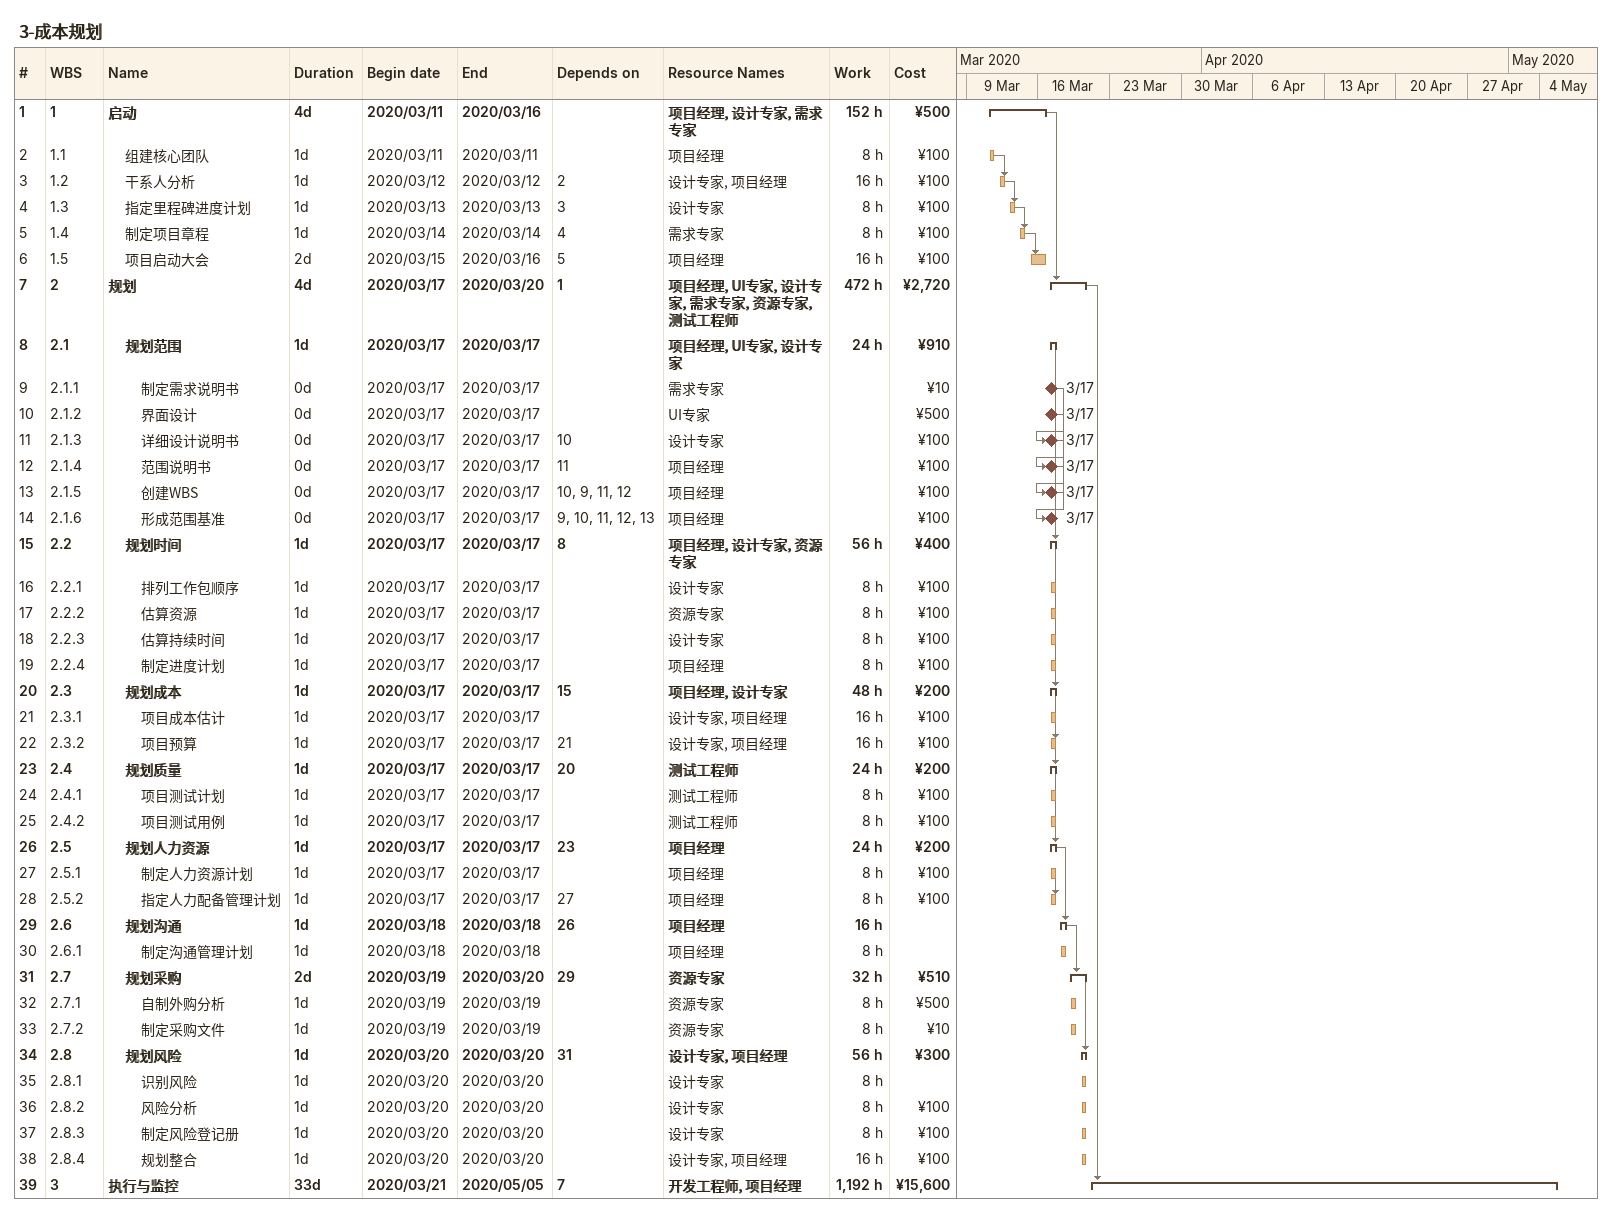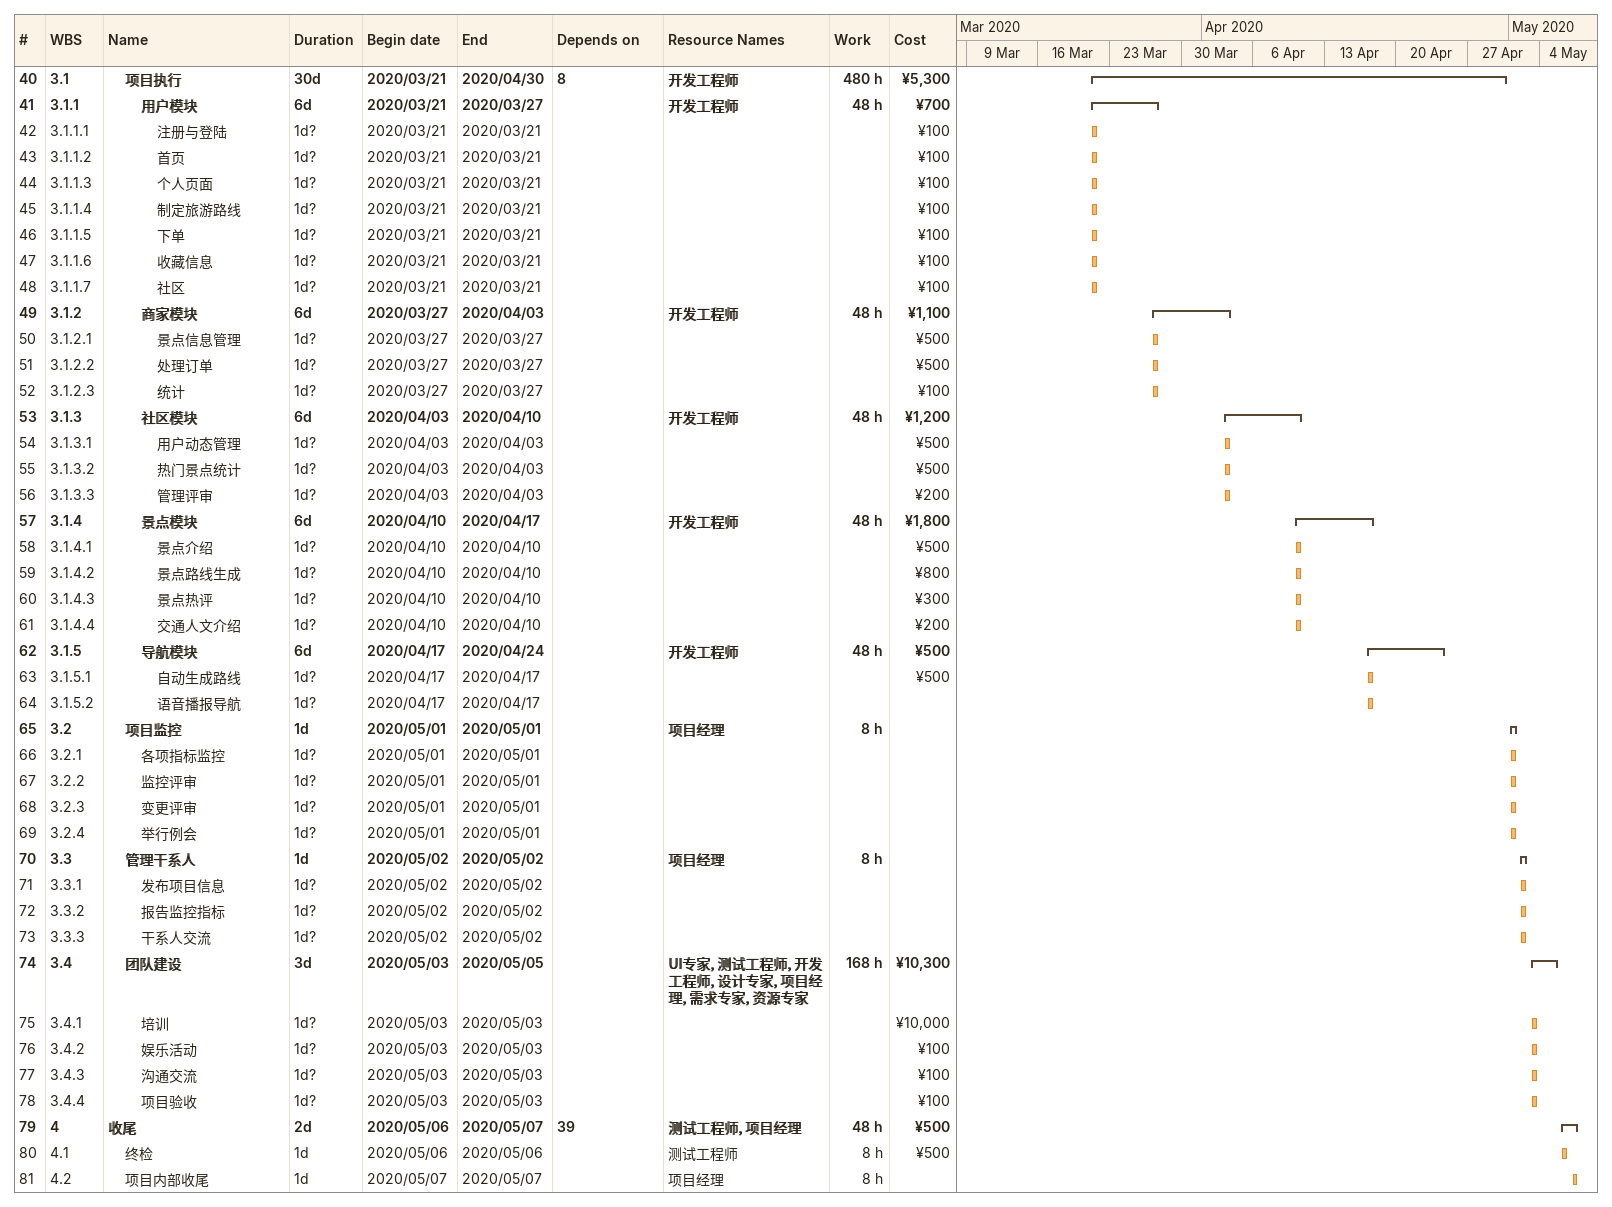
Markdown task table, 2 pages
3-成本规划

| ID | WBS | Task | Duration | Start | Finish | Predecessors | Resources | Work (h) | Cost (¥) |
|---|---|---|---|---|---|---|---|---|---|
| 1 | 1 | **启动** | 4d | 2020-03-11 | 2020-03-16 |  | 项目经理, 设计专家, 需求专家 | 152 | 500 |
| 2 | 1.1 | 组建核心团队 | 1d | 2020-03-11 | 2020-03-11 |  | 项目经理 | 8 | 100 |
| 3 | 1.2 | 干系人分析 | 1d | 2020-03-12 | 2020-03-12 | 2 | 设计专家, 项目经理 | 16 | 100 |
| 4 | 1.3 | 指定里程碑进度计划 | 1d | 2020-03-13 | 2020-03-13 | 3 | 设计专家 | 8 | 100 |
| 5 | 1.4 | 制定项目章程 | 1d | 2020-03-14 | 2020-03-14 | 4 | 需求专家 | 8 | 100 |
| 6 | 1.5 | 项目启动大会 | 2d | 2020-03-15 | 2020-03-16 | 5 | 项目经理 | 16 | 100 |
| 7 | 2 | **规划** | 4d | 2020-03-17 | 2020-03-20 | 1 | 项目经理, UI专家, 设计专家, 需求专家, 资源专家, 测试工程师 | 472 | 2720 |
| 8 | 2.1 | **规划范围** | 1d | 2020-03-17 | 2020-03-17 |  | 项目经理, UI专家, 设计专家 | 24 | 910 |
| 9 | 2.1.1 | 制定需求说明书 | 0d | 2020-03-17 | 2020-03-17 |  | 需求专家 |  | 10 |
| 10 | 2.1.2 | 界面设计 | 0d | 2020-03-17 | 2020-03-17 |  | UI专家 |  | 500 |
| 11 | 2.1.3 | 详细设计说明书 | 0d | 2020-03-17 | 2020-03-17 | 10 | 设计专家 |  | 100 |
| 12 | 2.1.4 | 范围说明书 | 0d | 2020-03-17 | 2020-03-17 | 11 | 项目经理 |  | 100 |
| 13 | 2.1.5 | 创建WBS | 0d | 2020-03-17 | 2020-03-17 | 10, 9, 11, 12 | 项目经理 |  | 100 |
| 14 | 2.1.6 | 形成范围基准 | 0d | 2020-03-17 | 2020-03-17 | 9, 10, 11, 12, 13 | 项目经理 |  | 100 |
| 15 | 2.2 | **规划时间** | 1d | 2020-03-17 | 2020-03-17 | 8 | 项目经理, 设计专家, 资源专家 | 56 | 400 |
| 16 | 2.2.1 | 排列工作包顺序 | 1d | 2020-03-17 | 2020-03-17 |  | 设计专家 | 8 | 100 |
| 17 | 2.2.2 | 估算资源 | 1d | 2020-03-17 | 2020-03-17 |  | 资源专家 | 8 | 100 |
| 18 | 2.2.3 | 估算持续时间 | 1d | 2020-03-17 | 2020-03-17 |  | 设计专家 | 8 | 100 |
| 19 | 2.2.4 | 制定进度计划 | 1d | 2020-03-17 | 2020-03-17 |  | 项目经理 | 8 | 100 |
| 20 | 2.3 | **规划成本** | 1d | 2020-03-17 | 2020-03-17 | 15 | 项目经理, 设计专家 | 48 | 200 |
| 21 | 2.3.1 | 项目成本估计 | 1d | 2020-03-17 | 2020-03-17 |  | 设计专家, 项目经理 | 16 | 100 |
| 22 | 2.3.2 | 项目预算 | 1d | 2020-03-17 | 2020-03-17 | 21 | 设计专家, 项目经理 | 16 | 100 |
| 23 | 2.4 | **规划质量** | 1d | 2020-03-17 | 2020-03-17 | 20 | 测试工程师 | 24 | 200 |
| 24 | 2.4.1 | 项目测试计划 | 1d | 2020-03-17 | 2020-03-17 |  | 测试工程师 | 8 | 100 |
| 25 | 2.4.2 | 项目测试用例 | 1d | 2020-03-17 | 2020-03-17 |  | 测试工程师 | 8 | 100 |
| 26 | 2.5 | **规划人力资源** | 1d | 2020-03-17 | 2020-03-17 | 23 | 项目经理 | 24 | 200 |
| 27 | 2.5.1 | 制定人力资源计划 | 1d | 2020-03-17 | 2020-03-17 |  | 项目经理 | 8 | 100 |
| 28 | 2.5.2 | 指定人力配备管理计划 | 1d | 2020-03-17 | 2020-03-17 | 27 | 项目经理 | 8 | 100 |
| 29 | 2.6 | **规划沟通** | 1d | 2020-03-18 | 2020-03-18 | 26 | 项目经理 | 16 |  |
| 30 | 2.6.1 | 制定沟通管理计划 | 1d | 2020-03-18 | 2020-03-18 |  | 项目经理 | 8 |  |
| 31 | 2.7 | **规划采购** | 2d | 2020-03-19 | 2020-03-20 | 29 | 资源专家 | 32 | 510 |
| 32 | 2.7.1 | 自制外购分析 | 1d | 2020-03-19 | 2020-03-19 |  | 资源专家 | 8 | 500 |
| 33 | 2.7.2 | 制定采购文件 | 1d | 2020-03-19 | 2020-03-19 |  | 资源专家 | 8 | 10 |
| 34 | 2.8 | **规划风险** | 1d | 2020-03-20 | 2020-03-20 | 31 | 设计专家, 项目经理 | 56 | 300 |
| 35 | 2.8.1 | 识别风险 | 1d | 2020-03-20 | 2020-03-20 |  | 设计专家 | 8 |  |
| 36 | 2.8.2 | 风险分析 | 1d | 2020-03-20 | 2020-03-20 |  | 设计专家 | 8 | 100 |
| 37 | 2.8.3 | 制定风险登记册 | 1d | 2020-03-20 | 2020-03-20 |  | 设计专家 | 8 | 100 |
| 38 | 2.8.4 | 规划整合 | 1d | 2020-03-20 | 2020-03-20 |  | 设计专家, 项目经理 | 16 | 100 |
| 39 | 3 | **执行与监控** | 33d | 2020-03-21 | 2020-05-05 | 7 | 开发工程师, 项目经理 | 1192 | 15600 |
| 40 | 3.1 | **项目执行** | 30d | 2020-03-21 | 2020-04-30 | 8 | 开发工程师 | 480 | 5300 |
| 41 | 3.1.1 | **用户模块** | 6d | 2020-03-21 | 2020-03-27 |  | 开发工程师 | 48 | 700 |
| 42 | 3.1.1.1 | 注册与登陆 | 1d? | 2020-03-21 | 2020-03-21 |  |  |  | 100 |
| 43 | 3.1.1.2 | 首页 | 1d? | 2020-03-21 | 2020-03-21 |  |  |  | 100 |
| 44 | 3.1.1.3 | 个人页面 | 1d? | 2020-03-21 | 2020-03-21 |  |  |  | 100 |
| 45 | 3.1.1.4 | 制定旅游路线 | 1d? | 2020-03-21 | 2020-03-21 |  |  |  | 100 |
| 46 | 3.1.1.5 | 下单 | 1d? | 2020-03-21 | 2020-03-21 |  |  |  | 100 |
| 47 | 3.1.1.6 | 收藏信息 | 1d? | 2020-03-21 | 2020-03-21 |  |  |  | 100 |
| 48 | 3.1.1.7 | 社区 | 1d? | 2020-03-21 | 2020-03-21 |  |  |  | 100 |
| 49 | 3.1.2 | **商家模块** | 6d | 2020-03-27 | 2020-04-03 |  | 开发工程师 | 48 | 1100 |
| 50 | 3.1.2.1 | 景点信息管理 | 1d? | 2020-03-27 | 2020-03-27 |  |  |  | 500 |
| 51 | 3.1.2.2 | 处理订单 | 1d? | 2020-03-27 | 2020-03-27 |  |  |  | 500 |
| 52 | 3.1.2.3 | 统计 | 1d? | 2020-03-27 | 2020-03-27 |  |  |  | 100 |
| 53 | 3.1.3 | **社区模块** | 6d | 2020-04-03 | 2020-04-10 |  | 开发工程师 | 48 | 1200 |
| 54 | 3.1.3.1 | 用户动态管理 | 1d? | 2020-04-03 | 2020-04-03 |  |  |  | 500 |
| 55 | 3.1.3.2 | 热门景点统计 | 1d? | 2020-04-03 | 2020-04-03 |  |  |  | 500 |
| 56 | 3.1.3.3 | 管理评审 | 1d? | 2020-04-03 | 2020-04-03 |  |  |  | 200 |
| 57 | 3.1.4 | **景点模块** | 6d | 2020-04-10 | 2020-04-17 |  | 开发工程师 | 48 | 1800 |
| 58 | 3.1.4.1 | 景点介绍 | 1d? | 2020-04-10 | 2020-04-10 |  |  |  | 500 |
| 59 | 3.1.4.2 | 景点路线生成 | 1d? | 2020-04-10 | 2020-04-10 |  |  |  | 800 |
| 60 | 3.1.4.3 | 景点热评 | 1d? | 2020-04-10 | 2020-04-10 |  |  |  | 300 |
| 61 | 3.1.4.4 | 交通人文介绍 | 1d? | 2020-04-10 | 2020-04-10 |  |  |  | 200 |
| 62 | 3.1.5 | **导航模块** | 6d | 2020-04-17 | 2020-04-24 |  | 开发工程师 | 48 | 500 |
| 63 | 3.1.5.1 | 自动生成路线 | 1d? | 2020-04-17 | 2020-04-17 |  |  |  | 500 |
| 64 | 3.1.5.2 | 语音播报导航 | 1d? | 2020-04-17 | 2020-04-17 |  |  |  |  |
| 65 | 3.2 | **项目监控** | 1d | 2020-05-01 | 2020-05-01 |  | 项目经理 | 8 |  |
| 66 | 3.2.1 | 各项指标监控 | 1d? | 2020-05-01 | 2020-05-01 |  |  |  |  |
| 67 | 3.2.2 | 监控评审 | 1d? | 2020-05-01 | 2020-05-01 |  |  |  |  |
| 68 | 3.2.3 | 变更评审 | 1d? | 2020-05-01 | 2020-05-01 |  |  |  |  |
| 69 | 3.2.4 | 举行例会 | 1d? | 2020-05-01 | 2020-05-01 |  |  |  |  |
| 70 | 3.3 | **管理干系人** | 1d | 2020-05-02 | 2020-05-02 |  | 项目经理 | 8 |  |
| 71 | 3.3.1 | 发布项目信息 | 1d? | 2020-05-02 | 2020-05-02 |  |  |  |  |
| 72 | 3.3.2 | 报告监控指标 | 1d? | 2020-05-02 | 2020-05-02 |  |  |  |  |
| 73 | 3.3.3 | 干系人交流 | 1d? | 2020-05-02 | 2020-05-02 |  |  |  |  |
| 74 | 3.4 | **团队建设** | 3d | 2020-05-03 | 2020-05-05 |  | UI专家, 测试工程师, 开发工程师, 设计专家, 项目经理, 需求专家, 资源专家 | 168 | 10300 |
| 75 | 3.4.1 | 培训 | 1d? | 2020-05-03 | 2020-05-03 |  |  |  | 10000 |
| 76 | 3.4.2 | 娱乐活动 | 1d? | 2020-05-03 | 2020-05-03 |  |  |  | 100 |
| 77 | 3.4.3 | 沟通交流 | 1d? | 2020-05-03 | 2020-05-03 |  |  |  | 100 |
| 78 | 3.4.4 | 项目验收 | 1d? | 2020-05-03 | 2020-05-03 |  |  |  | 100 |
| 79 | 4 | **收尾** | 2d | 2020-05-06 | 2020-05-07 | 39 | 测试工程师, 项目经理 | 48 | 500 |
| 80 | 4.1 | 终检 | 1d | 2020-05-06 | 2020-05-06 |  | 测试工程师 | 8 | 500 |
| 81 | 4.2 | 项目内部收尾 | 1d | 2020-05-07 | 2020-05-07 |  | 项目经理 | 8 |  |
